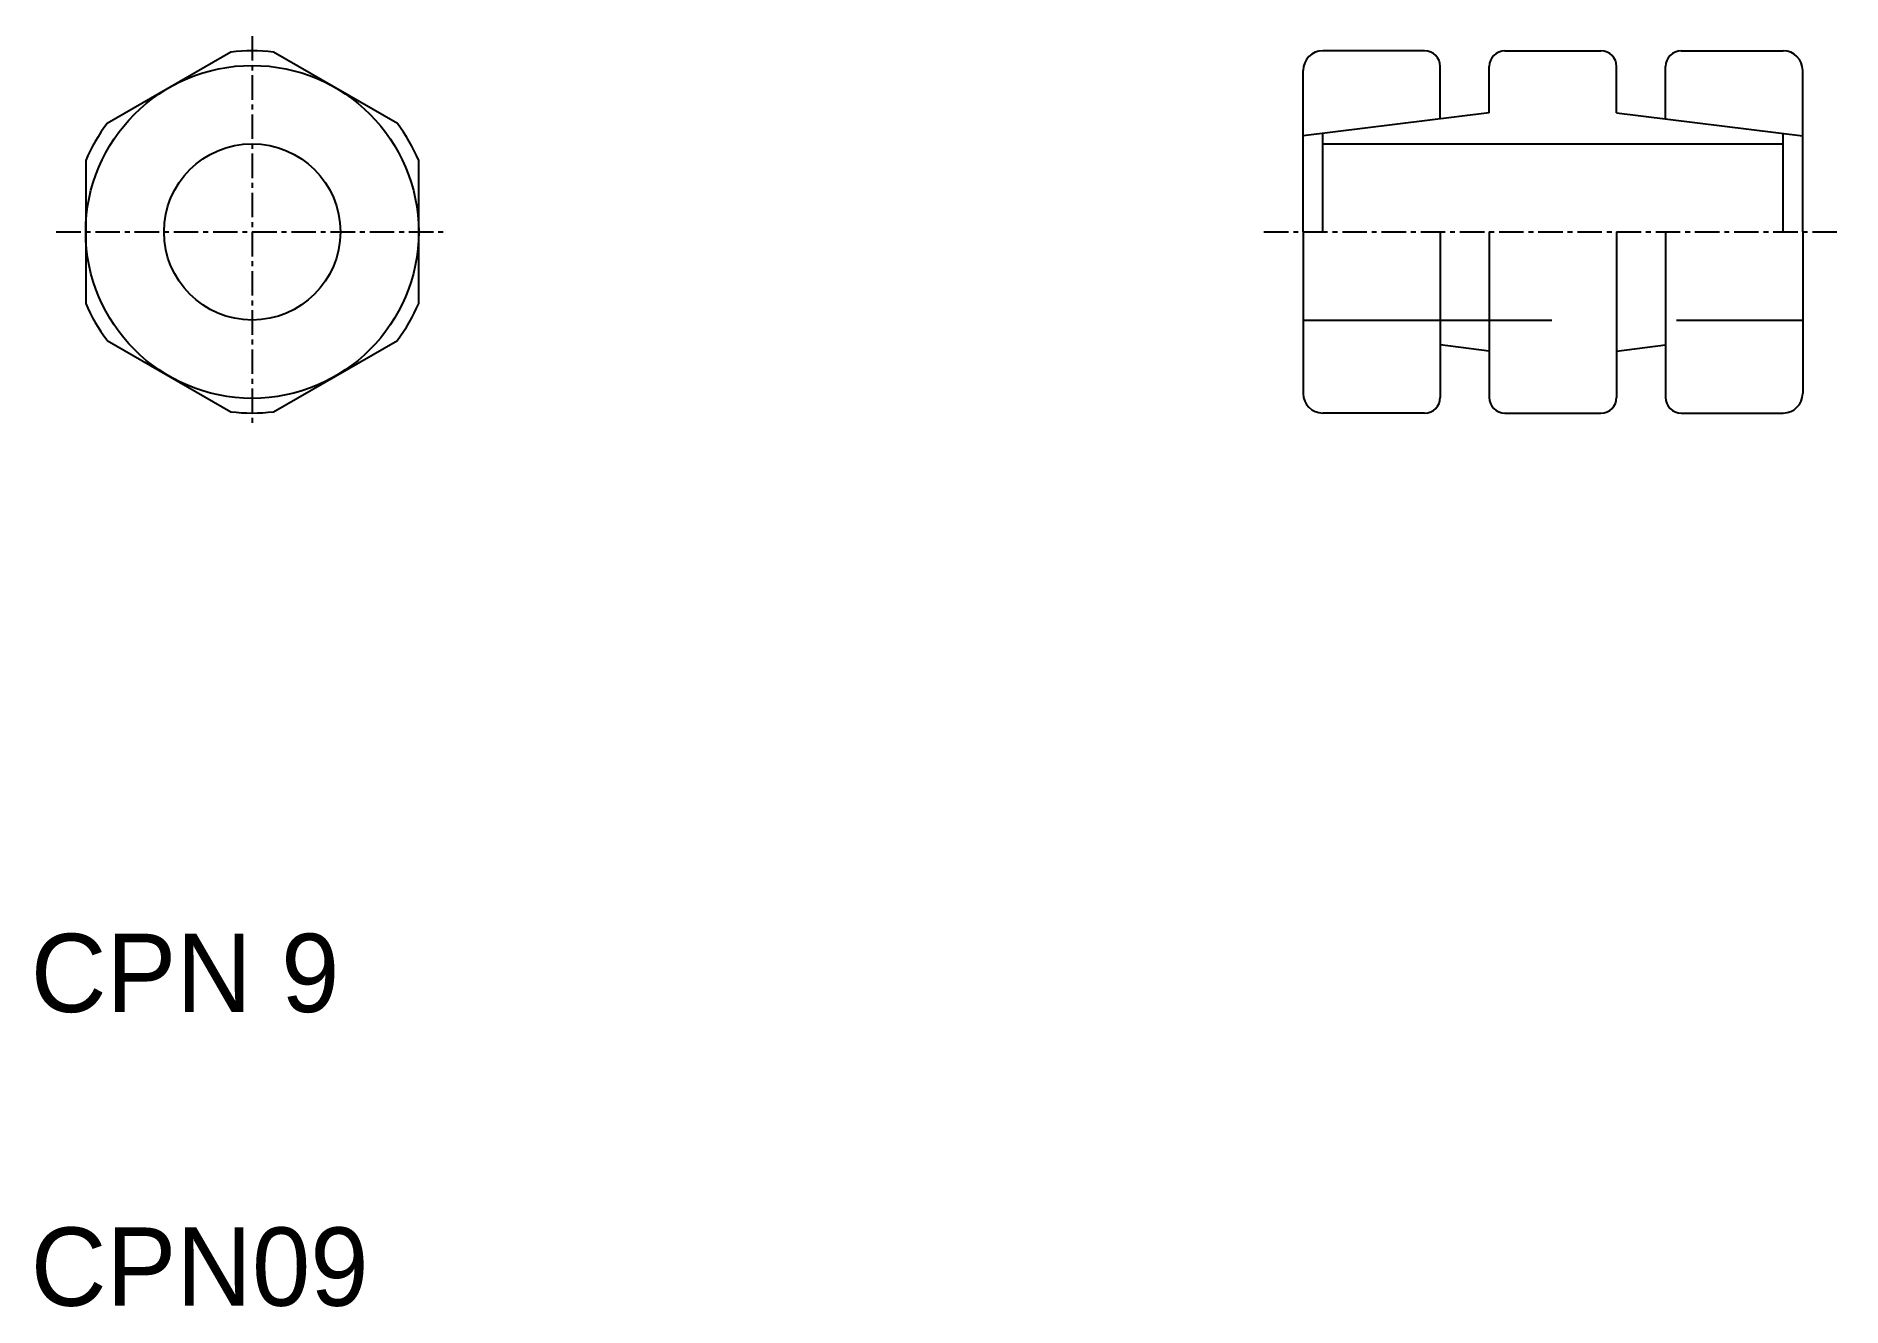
# Model space of a CAD drawing. Extents: x 176.5 to 268.7, y 130.3 to 195.2.
import ezdxf

# ---------------------------------------------------------------- set-up
doc = ezdxf.new("R2010")
doc.units = 0
doc.linetypes.add('CENTER', pattern=[2, 1.25, -0.25, 0.25, -0.25])
doc.linetypes.add('DASHED', pattern=[19.05, 12.7, -6.35])
doc.layers.get('0').update_dxf_attribs({"linetype": 'CONTINUOUS'})
doc.layers.add('CENTER', color=1, linetype='CENTER')

msp = doc.modelspace()

# ---------------------------------------------------------------- linework, layer by layer
at = {"linetype": 'CONTINUOUS'}
for p, q in [((247.405, 194.442), (242.205, 194.442)), ((248.205, 190.967), (248.205, 193.642)), ((250.705, 191.279), (250.705, 193.642)), ((251.505, 194.442), (256.405, 194.442)), ((257.205, 191.279), (257.205, 193.642)), ((259.705, 190.967), (259.705, 193.642)), ((260.505, 194.442), (265.705, 194.442)), ((241.205, 185.192), (241.205, 193.442)), ((266.705, 185.192), (266.705, 193.442)), ((250.705, 191.279), (241.205, 190.092)), ((257.205, 191.279), (266.705, 190.092)), ((242.205, 185.192), (242.205, 190.217)), ((265.705, 185.192), (265.705, 190.217)), ((241.205, 185.192), (241.205, 176.942)), ((248.205, 185.192), (248.205, 176.742)), ((250.705, 185.192), (250.705, 176.742)), ((257.205, 185.192), (257.205, 176.742)), ((259.705, 185.192), (259.705, 176.742)), ((266.705, 185.192), (266.705, 176.942)), ((250.705, 179.104), (248.205, 179.417)), ((257.205, 179.104), (259.705, 179.417)), ((247.405, 175.942), (242.205, 175.942)), ((251.505, 175.942), (256.405, 175.942)), ((260.505, 175.942), (265.705, 175.942))]:
    msp.add_line(p, q, dxfattribs=at)
for p, q in [((261.805, 194.442), (261.805, 194.442)), ((263.105, 194.442), (263.105, 194.442)), ((242.205, 189.692), (265.705, 189.692))]:
    msp.add_line(p, q)
at = {"color": 3, "linetype": 'DASHED'}
msp.add_line((241.205, 180.692), (266.705, 180.692), dxfattribs=at)
for points in [[(186.465, 194.377), (180.145, 190.729)], [(194.965, 190.729), (188.645, 194.377)], [(179.055, 188.841), (179.055, 181.543)], [(196.055, 181.543), (196.055, 188.841)], [(180.145, 179.655), (186.465, 176.006)], [(188.645, 176.006), (194.965, 179.655)]]:
    msp.add_lwpolyline(points)
at = {"linetype": 'CONTINUOUS'}
for radius in [8.5, 4.5]:
    msp.add_circle((187.555, 185.192), radius, dxfattribs=at)
for start, end in [(83.23146, 96.76854), (143.23146, 156.76854), (23.23146, 36.76854), (203.23146, 216.76854), (323.23146, 336.76854), (263.23146, 276.76854)]:
    msp.add_arc((187.555, 185.192), 9.25, start, end)
for centre, radius, start, end in [((242.205, 193.442), 1, 90, 180), ((247.405, 193.642), 0.8, 0, 90), ((251.505, 193.642), 0.8, 90, 180), ((256.405, 193.642), 0.8, 0, 90), ((260.505, 193.642), 0.8, 90, 180), ((265.705, 193.442), 1, 0, 90), ((242.205, 176.942), 1, 180, 270), ((247.405, 176.742), 0.8, 270, 0), ((251.505, 176.742), 0.8, 180, 270), ((256.405, 176.742), 0.8, 270, 0), ((260.505, 176.742), 0.8, 180, 270), ((265.705, 176.942), 1, 270, 0)]:
    msp.add_arc(centre, radius, start, end, dxfattribs=at)
at = {"layer": 'CENTER', "color": 1, "linetype": 'CENTER'}
for p, q in [((187.555, 195.192), (187.555, 175.192)), ((177.555, 185.192), (197.555, 185.192)), ((239.205, 185.192), (268.705, 185.192))]:
    msp.add_line(p, q, dxfattribs=at)

# ---------------------------------------------------------------- texts
for s, p in [('CPN 9', (176.253, 145.35)), ('CPN09', (176.253, 130.35))]:
    msp.add_text(s, height=4).set_placement(p)

doc.saveas('drawing.dxf')
